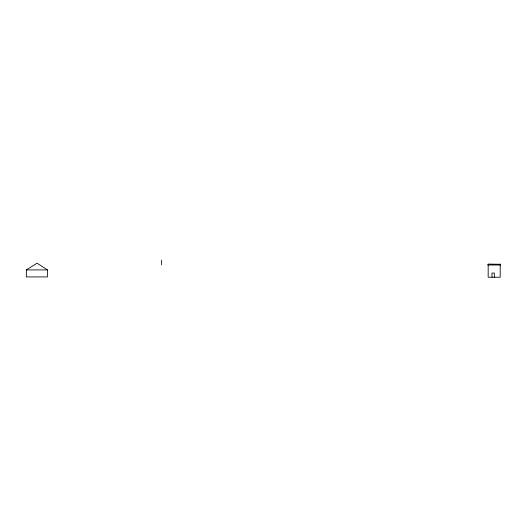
<?xml version="1.0" encoding="UTF-8"?>
<svg xmlns="http://www.w3.org/2000/svg" width="527" height="527" viewBox="0 0 527 527"><rect width="100%" height="100%" fill="white"/><g stroke="black" fill="none" stroke-linecap="round" stroke-linejoin="round"><path stroke-width="0.79" d="M500.545 265.002L500.624 264.238L488.035 264.238L488.035 265.002L500.545 265.002L500.624 264.238M26.35 269.91L37.068 263.184L47.417 269.91L47.417 276.919L26.35 276.919L26.35 269.91L47.417 269.91M488.18 264.455L500.65 264.455L500.163 264.238M500.65 264.455L488.18 264.238L488.16 277.228L500.182 277.228L500.182 265.002M494.313 277.228L494.313 273.052L491.994 273.052L491.994 277.228M161.624 260.114L161.624 264.752"/></g></svg>
